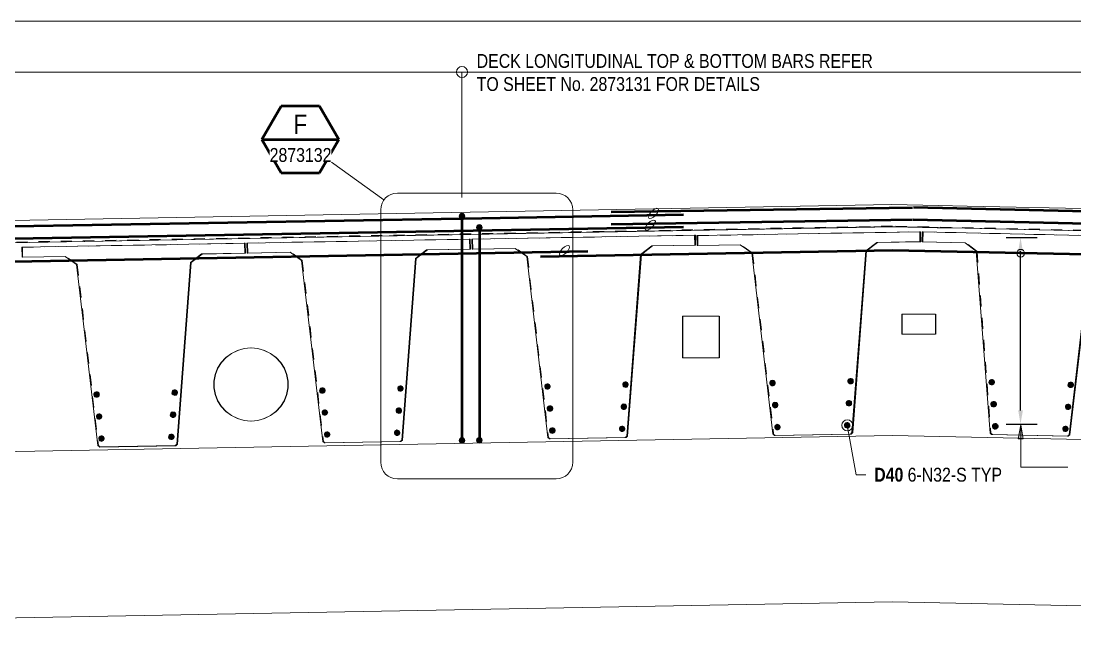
# Model space of a CAD drawing. Header units: metres. Extents: x 1110 to 1195, y -510 to 24.
# Drawn here: x 1156.38 to 1165.88, y 17.89 to 23.49 of the extents above; entities that cross this region are included whole.
import ezdxf

# ---------------------------------------------------------------- set-up
doc = ezdxf.new("R2010")
doc.units = ezdxf.units.M
doc.linetypes.add('JacobsDash', pattern=[0.0045, 0.003, -0.0015])
doc.layers.get('Defpoints').update_dxf_attribs({"color": 41})
for name, color, linetype, lineweight in [('A-ANNO-DIMS', 7, 'Continuous', 9), ('A-ANNO-NOTE', 7, 'Continuous', 9), ('A-ANNO-SYMB', 7, 'Continuous', 9), ('A-DETL', 7, 'Continuous', 13), ('A-DETL-GENF', 7, 'Continuous', 9), ('A-FLOR', 7, 'Continuous', 50), ('G-ANNO-TEXT', 7, 'Continuous', 9), ('S-BEAM', 7, 'Continuous', 50), ('S-BEAM-HDLN', 7, 'JacobsDash', 18)]:
    doc.layers.add(name, color=color, linetype=linetype, lineweight=lineweight)
doc.styles.add('Arial Narrow', font='ARIALN.TTF', dxfattribs={"height": 0.125})
doc.styles.add('Arial Narrow_1', font='ARIALN.TTF', dxfattribs={"height": 0.175})
doc.styles.add('Arial Narrow_B', font='ARIALNB.TTF', dxfattribs={"height": 0.125})
doc.dimstyles.new('Dimension_Standard_T_REO', dxfattribs={"dimscale": 0.3048, "dimtxt": 0.127929, "dimasz": 0.410105, "dimexe": 0.492126, "dimexo": 0.0625, "dimgap": 0.164042, "dimtad": 1, "dimdec": 0, "dimlfac": 1000, "dimzin": 0, "dimdsep": 46, "dimtxsty": 'Arial Narrow', "dimsah": 1, "dimcen": 0.09, "dimaunit": 1, "dimadec": 4, "dimazin": 0, "dimtfac": 1, "dimtdec": 4, "dimtix": 1, "dimtmove": 0, "dimatfit": 3, "dimfxl": 0.492126, "dimfxlon": 1, "dimtvp": 1, "dimtolj": 1, "dimtzin": 0, "dimlwd": 25, "dimlwe": 25, "dimarcsym": 2})

# ---------------------------------------------------------------- blocks, each defined once
blk = doc.blocks.new('06_SFR_GCT_Girder_SuperT_BR08Edge_CS - Super T - 1815-6269499-DRG-2873132 - ELEVATION-ABUTMENT A INTEGRAL STITCH')
at = {"layer": 'S-BEAM', "lineweight": 13}
for p, q in [((1126.6346, 21.5907), (1126.6328, 21.5007)), ((1128.6433, 21.5468), (1126.6346, 21.5907)), ((1126.6328, 21.5007), (1127.0219, 21.4922)), ((1126.6328, 21.5007), (1126.6397, 21.5002)), ((1127.0223, 21.4918), (1126.6397, 21.5002)), ((1127.0219, 21.4922), (1127.1219, 21.415)), ((1128.6415, 21.4568), (1128.6433, 21.5468)), ((1128.6505, 21.5462), (1128.6433, 21.5468)), ((1128.6505, 21.5462), (1128.6487, 21.4563)), ((1127.1219, 21.415), (1127.246, 19.7748)), ((1127.9588, 19.7592), (1128.1494, 21.3925)), ((1127.9659, 19.7587), (1128.1565, 21.392)), ((1128.1494, 21.3925), (1128.2523, 21.4653)), ((1128.1565, 21.392), (1128.1494, 21.3925)), ((1128.2595, 21.4648), (1128.1565, 21.392)), ((1128.2523, 21.4653), (1128.6415, 21.4568)), ((1128.2595, 21.4648), (1128.2523, 21.4653)), ((1128.6485, 21.4563), (1128.2595, 21.4648)), ((1128.6487, 21.4563), (1128.6415, 21.4568)), ((1127.246, 19.7748), (1127.2601, 19.7615)), ((1127.2601, 19.7615), (1127.9441, 19.7466)), ((1127.2601, 19.7615), (1127.2672, 19.761)), ((1127.2672, 19.761), (1127.951, 19.746)), ((1127.9441, 19.7466), (1127.9588, 19.7592)), ((1127.9512, 19.746), (1127.9441, 19.7466)), ((1127.9512, 19.746), (1127.9659, 19.7587)), ((1127.9659, 19.7587), (1127.9588, 19.7592))]:
    blk.add_line(p, q, dxfattribs=at)
at = {"layer": 'S-BEAM-HDLN', "lineweight": 13}
for p, q in [((1126.6355, 21.5906), (1126.6415, 21.5902)), ((1126.6397, 21.5005), (1126.6415, 21.5902)), ((1126.6415, 21.5902), (1128.6504, 21.5462)), ((1127.1278, 21.4152), (1127.0289, 21.4917)), ((1127.1219, 21.415), (1127.1288, 21.4145)), ((1127.1288, 21.4145), (1127.2529, 19.7747)), ((1127.253, 19.7743), (1127.2461, 19.7748)), ((1127.253, 19.7743), (1127.2666, 19.7615))]:
    blk.add_line(p, q, dxfattribs=at)
blk = doc.blocks.new('06_SFR_GCT_Girder_SuperT_BR08Edge_CS - Super T - 1815-6269797-DRG-2873132 - ELEVATION-ABUTMENT A INTEGRAL STITCH')
at = {"layer": 'S-BEAM', "lineweight": 13}
for p, q in [((1126.6113, 21.5922), (1124.6025, 21.5569)), ((1126.6132, 21.5022), (1126.6113, 21.5922)), ((1126.6183, 21.5917), (1126.6113, 21.5922)), ((1126.6183, 21.5917), (1126.6201, 21.5017)), ((1124.6025, 21.5569), (1124.6044, 21.4669)), ((1126.1241, 21.4186), (1126.224, 21.4954)), ((1126.2308, 21.4949), (1126.1309, 21.4181)), ((1126.224, 21.4954), (1126.6132, 21.5022)), ((1126.2308, 21.4949), (1126.224, 21.4954)), ((1126.6201, 21.5017), (1126.2308, 21.4949)), ((1126.6201, 21.5017), (1126.6132, 21.5022)), ((1124.6044, 21.4669), (1124.9936, 21.4737)), ((1124.6044, 21.4669), (1124.6109, 21.4664)), ((1124.9943, 21.4732), (1124.6109, 21.4664)), ((1124.9936, 21.4737), (1125.0965, 21.4005)), ((1125.0965, 21.4005), (1125.2871, 19.7664)), ((1125.9999, 19.779), (1126.1241, 21.4186)), ((1126.0068, 19.7785), (1126.1309, 21.4181)), ((1126.1309, 21.4181), (1126.1241, 21.4186)), ((1125.9858, 19.7657), (1125.9999, 19.779)), ((1125.9926, 19.7652), (1126.0068, 19.7785)), ((1126.0068, 19.7785), (1125.9999, 19.779)), ((1125.2871, 19.7664), (1125.3018, 19.7537)), ((1125.3018, 19.7537), (1125.9858, 19.7657)), ((1125.3018, 19.7537), (1125.3085, 19.7532)), ((1125.3085, 19.7532), (1125.9926, 19.7652)), ((1125.9926, 19.7652), (1125.9858, 19.7657))]:
    blk.add_line(p, q, dxfattribs=at)
at = {"layer": 'S-BEAM-HDLN', "lineweight": 13}
for p, q in [((1124.6091, 21.5564), (1126.6183, 21.5917)), ((1124.6031, 21.5569), (1124.6091, 21.5564)), ((1124.6109, 21.4664), (1124.6091, 21.5564)), ((1125.1019, 21.401), (1125.0002, 21.4733)), ((1125.0965, 21.4005), (1125.1032, 21.4)), ((1125.1032, 21.4), (1125.1023, 21.4006)), ((1125.1032, 21.4), (1125.2938, 19.7659)), ((1125.2938, 19.7659), (1125.2872, 19.7664)), ((1125.2938, 19.7659), (1125.3077, 19.7539)), ((1125.3078, 19.7538), (1125.3085, 19.7532))]:
    blk.add_line(p, q, dxfattribs=at)
blk = doc.blocks.new('B_Det_Reinf_Bar Section_2D - Reo Dot_Scale 50_Cog End-1695669-DRG-2873132 - ELEVATION-ABUTMENT A INTEGRAL STITCH')
at = {"layer": 'A-DETL-GENF'}
blk.add_hatch(color=256, dxfattribs=at).paths.add_polyline_path([(1113.7788, 19.6061), (1113.7853, 19.607), (1113.7913, 19.6095), (1113.7964, 19.6135), (1113.8004, 19.6187), (1113.8029, 19.6247), (1113.8037, 19.6312), (1113.8028, 19.6376), (1113.8003, 19.6437), (1113.7963, 19.6488), (1113.7911, 19.6528), (1113.7851, 19.6553), (1113.7786, 19.6561), (1113.7721, 19.6552), (1113.7661, 19.6527), (1113.761, 19.6487), (1113.757, 19.6435), (1113.7545, 19.6375), (1113.7537, 19.631), (1113.7546, 19.6245), (1113.7571, 19.6185), (1113.7611, 19.6133), (1113.7663, 19.6094), (1113.7723, 19.6069)])
for start, end in [(75.2239, 255.2239), (255.2239, 75.2239)]:
    blk.add_arc((1113.7787, 19.6311), 0.025, start, end, dxfattribs=at)
blk = doc.blocks.new('T2D-REO-LIG-LONG - Scale 50-6614251-DRG-2873132 - ELEVATION-ABUTMENT A INTEGRAL STITCH')
at = {"layer": 'A-DETL-GENF', "lineweight": 50}
for p, q in [((1112.5723, 21.5392), (1122.4702, 21.7119)), ((1122.4972, 21.7124), (1124.4805, 21.747))]:
    blk.add_line(p, q, dxfattribs=at)
blk = doc.blocks.new('T2D-REO-LIG-LONG - Scale 50-6625340-DRG-2873132 - ELEVATION-ABUTMENT A INTEGRAL STITCH')
at = {"layer": 'A-DETL-GENF', "lineweight": 50}
blk.add_line((1123.8283, 21.7701), (1126.546, 21.8108), dxfattribs=at)
blk = doc.blocks.new('T2D-REO-LIG-LONG - Scale 50-V3-DRG-2873132 - ELEVATION-ABUTMENT A INTEGRAL STITCH')
at = {"layer": 'A-DETL-GENF', "lineweight": 50}
blk.add_line((1112.5723, 21.4292), (1124.4805, 21.637), dxfattribs=at)
blk = doc.blocks.new('CS_DET_Rebar Combined - Multiple Bar-6646465-DRG-2873132 - ELEVATION-ABUTMENT A INTEGRAL STITCH')
at = {"layer": 'A-DETL-GENF'}
for points in [[(1122.4834, 21.7081), (1122.4899, 21.7089), (1122.4959, 21.7114), (1122.5011, 21.7154), (1122.5051, 21.7206), (1122.5075, 21.7266), (1122.5084, 21.7331), (1122.5075, 21.7396), (1122.5043, 21.7466), (1122.5011, 21.7508), (1122.4959, 21.7547), (1122.4899, 21.7572), (1122.4834, 21.7581), (1122.4769, 21.7572), (1122.4709, 21.7547), (1122.4657, 21.7508), (1122.4618, 21.7456), (1122.4593, 21.7396), (1122.4584, 21.7331), (1122.4593, 21.7266), (1122.4618, 21.7206), (1122.4657, 21.7154), (1122.4709, 21.7114), (1122.4769, 21.7089)], [(1122.4834, 19.6833), (1122.4899, 19.6841), (1122.4959, 19.6866), (1122.5011, 19.6906), (1122.5051, 19.6958), (1122.5075, 19.7018), (1122.5084, 19.7083), (1122.5075, 19.7147), (1122.5051, 19.7208), (1122.5011, 19.726), (1122.4959, 19.7299), (1122.4899, 19.7324), (1122.4834, 19.7333), (1122.4769, 19.7324), (1122.4709, 19.7299), (1122.4657, 19.726), (1122.4618, 19.7208), (1122.4593, 19.7147), (1122.4584, 19.7083), (1122.4593, 19.7018), (1122.4618, 19.6958), (1122.4657, 19.6906), (1122.4709, 19.6866), (1122.4769, 19.6841)]]:
    blk.add_hatch(color=256, dxfattribs=at).paths.add_polyline_path(points)
at = {"layer": 'A-DETL-GENF', "lineweight": 50}
blk.add_line((1122.4834, 21.7081), (1122.4834, 19.7333), dxfattribs=at)
at = {"layer": 'A-DETL-GENF'}
for centre, start, end in [((1122.4834, 21.7331), 90, 270), ((1122.4834, 21.7331), 270, 90), ((1122.4834, 19.7083), 90, 270), ((1122.4834, 19.7083), 270, 90)]:
    blk.add_arc(centre, 0.025, start, end, dxfattribs=at)
blk = doc.blocks.new('CS_DET_Rebar Combined - Multiple Bar-6646561-DRG-2873132 - ELEVATION-ABUTMENT A INTEGRAL STITCH')
at = {"layer": 'A-DETL-GENF'}
for points in [[(1122.6406, 21.606), (1122.6471, 21.6069), (1122.6531, 21.6094), (1122.6583, 21.6133), (1122.6623, 21.6185), (1122.6647, 21.6245), (1122.6656, 21.631), (1122.6647, 21.6375), (1122.6623, 21.6435), (1122.6583, 21.6487), (1122.6531, 21.6527), (1122.6471, 21.6552), (1122.6406, 21.656), (1122.6341, 21.6552), (1122.6281, 21.6527), (1122.6229, 21.6487), (1122.619, 21.6435), (1122.6165, 21.6375), (1122.6156, 21.631), (1122.6165, 21.6245), (1122.619, 21.6185), (1122.6229, 21.6133), (1122.6281, 21.6094), (1122.6341, 21.6069)], [(1122.6406, 19.6846), (1122.6471, 19.6855), (1122.6531, 19.688), (1122.6583, 19.692), (1122.6623, 19.6971), (1122.6647, 19.7032), (1122.6656, 19.7096), (1122.6641, 19.7178), (1122.6623, 19.7221), (1122.6583, 19.7273), (1122.6531, 19.7313), (1122.6471, 19.7338), (1122.6406, 19.7346), (1122.6341, 19.7338), (1122.6281, 19.7313), (1122.6229, 19.7273), (1122.619, 19.7221), (1122.6165, 19.7161), (1122.6156, 19.7096), (1122.6165, 19.7032), (1122.619, 19.6971), (1122.6229, 19.692), (1122.6281, 19.688), (1122.6341, 19.6855)]]:
    blk.add_hatch(color=256, dxfattribs=at).paths.add_polyline_path(points)
at = {"layer": 'A-DETL-GENF', "lineweight": 50}
blk.add_line((1122.6406, 21.606), (1122.6406, 19.7346), dxfattribs=at)
at = {"layer": 'A-DETL-GENF'}
for centre, start, end in [((1122.6406, 21.631), 90, 270), ((1122.6406, 21.631), 270, 90), ((1122.6406, 19.7096), 90, 270), ((1122.6406, 19.7096), 270, 90)]:
    blk.add_arc(centre, 0.025, start, end, dxfattribs=at)
blk = doc.blocks.new('T2DExtentArrowReinf_v1 - Extent-7551620-DRG-2873132 - ELEVATION-ABUTMENT A INTEGRAL STITCH')
at = {"layer": 'A-DETL-GENF'}
for p, q in [((1112.547, 23.0332), (1143.097, 23.0332)), ((1122.4834, 23.0332), (1122.4834, 21.9001))]:
    blk.add_line(p, q, dxfattribs=at)
blk = doc.blocks.new('T2DExtentArrowReinf_v1 - Extent-7551625-DRG-2873132 - ELEVATION-ABUTMENT A INTEGRAL STITCH')
at = {"layer": 'A-DETL-GENF'}
blk.add_line((1112.547, 23.4932), (1143.097, 23.4932), dxfattribs=at)
blk = doc.blocks.new('Drafting View - SheetRef-4900799-DRG-2873132 - ELEVATION-ABUTMENT A INTEGRAL STITCH')
at = {"layer": 'A-ANNO-SYMB', "lineweight": 50}
for p, q in [((1120.8532, 22.7244), (1120.6799, 22.4243)), ((1121.1995, 22.7244), (1120.8532, 22.7244)), ((1121.3727, 22.4244), (1121.1995, 22.7244)), ((1120.6799, 22.4244), (1121.3727, 22.4244)), ((1120.6799, 22.4243), (1120.853, 22.1244)), ((1121.1995, 22.1244), (1121.3727, 22.4244)), ((1120.853, 22.1244), (1121.1995, 22.1244))]:
    blk.add_line(p, q, dxfattribs=at)
blk = doc.blocks.new('DIMBLOCK1-DRG-2873132 - ELEVATION-ABUTMENT A INTEGRAL STITCH')
at = {"layer": 'A-ANNO-DIMS', "color": 0, "lineweight": 25, "transparency": 16777216}
for p, q in [((1165.2604, 21.5404), (1165.5413, 21.5404)), ((1165.3913, 19.9789), (1165.3913, 21.4154)), ((1165.2604, 19.8539), (1165.5413, 19.8539))]:
    blk.add_line(p, q, dxfattribs=at)
at = {"layer": 'A-ANNO-DIMS', "color": 0, "transparency": 16777216}
for points in [[(1165.3705, 21.4154), (1165.4122, 21.4154), (1165.3913, 21.5404)], [(1165.3705, 19.9789), (1165.4122, 19.9789), (1165.3913, 19.8539)]]:
    blk.add_solid(points, dxfattribs=at)
at = {"layer": 'Defpoints', "color": 0, "transparency": 16777216}
for p in [(1165.2413, 21.5404), (1165.3913, 21.5404), (1165.2413, 19.8539)]:
    blk.add_point(p, dxfattribs=at)
at = {"layer": 'A-ANNO-DIMS', "color": 0, "lineweight": 25, "transparency": 16777216, "insert": (1165.2671, 20.6972), "char_height": 0.125, "attachment_point": 5, "rotation": 90, "style": 'Arial Narrow'}
blk.add_mtext('\\A1;\u200e', dxfattribs=at)

msp = doc.modelspace()

# ---------------------------------------------------------------- hatches: boundary and pattern name
at = {"layer": 'G-ANNO-TEXT'}
msp.add_hatch(color=256, dxfattribs=at).paths.add_polyline_path([(1165.3927, 19.8484), (1165.3707, 19.7234), (1165.4148, 19.7234)])

# ---------------------------------------------------------------- linework, layer by layer
at = {"layer": 'A-ANNO-NOTE'}
msp.add_circle((1160.3542, 23.0332), 0.05, dxfattribs=at)
at = {"layer": 'A-ANNO-SYMB', "lineweight": 18}
for p, q in [((1161.2029, 21.9405), (1159.7714, 21.9405)), ((1159.6214, 21.7905), (1159.6214, 19.5108)), ((1161.3529, 19.5108), (1161.3529, 21.7905)), ((1159.7714, 19.3608), (1161.2029, 19.3608))]:
    msp.add_line(p, q, dxfattribs=at)
for centre, start, end in [((1159.7714, 21.7905), 90, 180), ((1161.2029, 21.7905), 0, 90), ((1159.7714, 19.5108), 180, 270), ((1161.2029, 19.5108), 270, 0)]:
    msp.add_arc(centre, 0.15, start, end, dxfattribs=at)
at = {"layer": 'A-DETL', "lineweight": 50}
for p, q in [((1164.4268, 21.8123), (1173.831, 21.5975)), ((1164.4218, 21.7024), (1173.831, 21.4875)), ((1161.4888, 21.4135), (1150.2907, 21.2125)), ((1164.241, 21.4227), (1161.0626, 21.3648)), ((1173.831, 21.2152), (1164.241, 21.4227))]:
    msp.add_line(p, q, dxfattribs=at)
at = {"layer": 'A-DETL'}
msp.add_circle((1165.3925, 21.3978), 0.035, dxfattribs=at)
at = {"layer": 'A-DETL', "lineweight": 18}
for centre in [(1162.0806, 21.7571), (1162.0521, 21.6508), (1161.2795, 21.4216)]:
    msp.add_ellipse(centre, major_axis=(0.0424, 0.0424), ratio=0.416667, dxfattribs=at)
at = {"layer": 'A-FLOR', "lineweight": 13}
for p, q in [((1164.2318, 21.8376), (1156.4587, 21.6958)), ((1164.6474, 21.8287), (1164.2318, 21.8376)), ((1164.9095, 21.823), (1164.6474, 21.8287)), ((1174.8953, 21.607), (1164.9095, 21.823)), ((1156.4587, 21.6958), (1151.4511, 21.6042)), ((1164.2435, 21.637), (1156.456, 21.495)), ((1156.4587, 21.4958), (1164.2318, 21.6376)), ((1164.2318, 21.6376), (1164.6474, 21.6287)), ((1164.2436, 21.637), (1164.2318, 21.6376)), ((1164.6402, 21.6285), (1164.2436, 21.637)), ((1164.6474, 21.6287), (1164.6402, 21.6285)), ((1164.8902, 21.6231), (1164.6402, 21.6285)), ((1164.6474, 21.6287), (1164.9095, 21.623)), ((1164.8902, 21.6231), (1164.9095, 21.623)), ((1174.8957, 21.4066), (1164.891, 21.6231)), ((1164.9095, 21.623), (1174.8953, 21.407)), ((1151.4511, 21.4042), (1156.4587, 21.4958)), ((1156.456, 21.495), (1151.6781, 21.4075)), ((1156.4587, 21.4958), (1156.456, 21.495))]:
    msp.add_line(p, q, dxfattribs=at)
at = {"layer": 'G-ANNO-TEXT'}
for p, q in [((1163.8292, 19.8447), (1163.9092, 19.3989)), ((1165.3927, 19.8484), (1165.3707, 19.7234)), ((1165.4148, 19.7234), (1165.3927, 19.8484)), ((1165.3927, 19.8484), (1165.3927, 19.4676)), ((1165.3707, 19.7234), (1165.4148, 19.7234)), ((1163.9092, 19.3989), (1163.997, 19.3989)), ((1165.3927, 19.4676), (1165.8174, 19.4676))]:
    msp.add_line(p, q, dxfattribs=at)
msp.add_circle((1163.8292, 19.8447), 0.05, dxfattribs=at)
at = {"layer": 'S-BEAM', "lineweight": 13}
for p, q in [((1158.3937, 21.4878), (1156.3849, 21.4525)), ((1158.3955, 21.3978), (1158.3937, 21.4878)), ((1158.3997, 21.4874), (1158.3937, 21.4878)), ((1158.3997, 21.4874), (1158.4015, 21.3974)), ((1160.4232, 21.525), (1158.4144, 21.4897)), ((1158.4144, 21.4897), (1158.4162, 21.3997)), ((1160.425, 21.435), (1160.4232, 21.525)), ((1160.4295, 21.5245), (1160.4232, 21.525)), ((1160.4295, 21.5245), (1160.4313, 21.4345)), ((1162.4527, 21.5605), (1160.4439, 21.5252)), ((1160.4439, 21.5252), (1160.4457, 21.4352)), ((1162.4545, 21.4705), (1162.4527, 21.5605)), ((1162.4593, 21.56), (1162.4527, 21.5605)), ((1162.4593, 21.56), (1162.4611, 21.47)), ((1156.3849, 21.4525), (1156.3867, 21.3625)), ((1157.9064, 21.3142), (1158.0064, 21.391)), ((1158.0123, 21.3906), (1157.9123, 21.3138)), ((1158.0064, 21.391), (1158.3955, 21.3978)), ((1158.0123, 21.3906), (1158.0064, 21.391)), ((1158.4015, 21.3974), (1158.0123, 21.3906)), ((1158.4015, 21.3974), (1158.3955, 21.3978)), ((1158.4162, 21.3997), (1158.8054, 21.4065)), ((1158.4162, 21.3997), (1158.4221, 21.3992)), ((1158.8061, 21.406), (1158.4221, 21.3992)), ((1158.8054, 21.4065), (1158.9084, 21.3333)), ((1159.9359, 21.3514), (1160.0358, 21.4281)), ((1160.042, 21.4277), (1159.9421, 21.3509)), ((1160.0358, 21.4281), (1160.425, 21.435)), ((1160.042, 21.4277), (1160.0358, 21.4281)), ((1160.4313, 21.4345), (1160.042, 21.4277)), ((1160.4313, 21.4345), (1160.425, 21.435)), ((1160.4457, 21.4352), (1160.8349, 21.442)), ((1160.4457, 21.4352), (1160.4519, 21.4347)), ((1160.8356, 21.4415), (1160.4519, 21.4347)), ((1160.8349, 21.442), (1160.9378, 21.3688)), ((1161.8413, 19.7472), (1161.9654, 21.3869)), ((1161.8477, 19.7468), (1161.9719, 21.3864)), ((1161.9654, 21.3869), (1162.0653, 21.4637)), ((1161.9719, 21.3864), (1161.9654, 21.3869)), ((1162.0718, 21.4632), (1161.9719, 21.3864)), ((1162.0653, 21.4637), (1162.4545, 21.4705)), ((1162.0718, 21.4632), (1162.0653, 21.4637)), ((1162.4611, 21.47), (1162.0718, 21.4632)), ((1162.4611, 21.47), (1162.4545, 21.4705)), ((1156.3867, 21.3625), (1156.7759, 21.3694)), ((1156.3867, 21.3625), (1156.3923, 21.3621)), ((1156.7766, 21.3689), (1156.3923, 21.3621)), ((1156.7759, 21.3694), (1156.8789, 21.2962)), ((1156.8789, 21.2962), (1157.0695, 19.6621)), ((1157.7823, 19.6746), (1157.9064, 21.3142)), ((1157.7882, 19.6742), (1157.9123, 21.3138)), ((1157.9123, 21.3138), (1157.9064, 21.3142)), ((1158.9084, 21.3333), (1159.0989, 19.6992)), ((1159.8118, 19.7117), (1159.9359, 21.3514)), ((1159.818, 19.7113), (1159.9421, 21.3509)), ((1159.9421, 21.3509), (1159.9359, 21.3514)), ((1160.9378, 21.3688), (1161.1284, 19.7347)), ((1162.3444, 20.454), (1162.3444, 20.829)), ((1162.3444, 20.829), (1162.6741, 20.829)), ((1162.3462, 20.829), (1162.3444, 20.829)), ((1162.3462, 20.829), (1162.3462, 20.454)), ((1162.6741, 20.829), (1162.6741, 20.454)), ((1162.676, 20.454), (1162.676, 20.829)), ((1164.3216, 20.667), (1164.3216, 20.847)), ((1164.3216, 20.847), (1164.626, 20.847)), ((1164.3216, 20.847), (1164.3234, 20.847)), ((1164.3234, 20.847), (1164.3234, 20.667)), ((1164.626, 20.847), (1164.626, 20.667)), ((1164.6279, 20.667), (1164.6279, 20.847)), ((1164.626, 20.667), (1164.3216, 20.667)), ((1164.3234, 20.667), (1164.3216, 20.667)), ((1158.4515, 20.543), (1158.3911, 20.5374)), ((1158.4527, 20.543), (1158.452, 20.543)), ((1162.6741, 20.454), (1162.3444, 20.454)), ((1162.3462, 20.454), (1162.3444, 20.454)), ((1158.452, 19.883), (1158.4527, 19.883)), ((1164.2365, 19.7524), (1150.2234, 19.4969)), ((1157.7681, 19.6613), (1157.7823, 19.6746)), ((1157.774, 19.6609), (1157.7882, 19.6742)), ((1157.7882, 19.6742), (1157.7823, 19.6746)), ((1159.0989, 19.6992), (1159.1136, 19.6864)), ((1159.1136, 19.6864), (1159.7976, 19.6985)), ((1159.1136, 19.6864), (1159.1197, 19.686)), ((1159.1197, 19.686), (1159.8038, 19.698)), ((1159.7976, 19.6985), (1159.8118, 19.7117)), ((1159.8038, 19.698), (1159.7976, 19.6985)), ((1159.8038, 19.698), (1159.818, 19.7113)), ((1159.818, 19.7113), (1159.8118, 19.7117)), ((1161.1284, 19.7347), (1161.1431, 19.722)), ((1161.1431, 19.722), (1161.8271, 19.734)), ((1161.1431, 19.722), (1161.1495, 19.7215)), ((1161.1495, 19.7215), (1161.8336, 19.7335)), ((1161.8271, 19.734), (1161.8413, 19.7472)), ((1161.8336, 19.7335), (1161.8271, 19.734)), ((1161.8336, 19.7335), (1161.8477, 19.7468)), ((1161.8477, 19.7468), (1161.8413, 19.7472)), ((1180.9883, 19.3899), (1164.2365, 19.7524)), ((1157.0695, 19.6621), (1157.0842, 19.6493)), ((1157.0842, 19.6493), (1157.7681, 19.6613)), ((1157.0842, 19.6493), (1157.0899, 19.6489)), ((1157.0899, 19.6489), (1157.774, 19.6609)), ((1157.774, 19.6609), (1157.7681, 19.6613)), ((1150.2244, 17.9967), (1164.2374, 18.2522)), ((1164.2364, 18.252), (1180.9883, 17.8896))]:
    msp.add_line(p, q, dxfattribs=at)
at = {"layer": 'S-BEAM', "lineweight": 13, "flags": 128}
for points in [[(1158.4508, 19.883), (1158.3893, 19.8886), (1158.3299, 19.9053), (1158.2745, 19.9324), (1158.2252, 19.9691), (1158.1836, 20.0141), (1158.1511, 20.0659), (1158.1287, 20.1227), (1158.1174, 20.1826), (1158.1174, 20.2434), (1158.1287, 20.3033), (1158.1511, 20.3601), (1158.1836, 20.4119), (1158.2252, 20.4569), (1158.2745, 20.4936), (1158.3299, 20.5207), (1158.3893, 20.5374), (1158.4508, 20.543)], [(1158.3911, 20.5374), (1158.3317, 20.5207), (1158.2764, 20.4936), (1158.2271, 20.4569), (1158.1855, 20.4119), (1158.1529, 20.3601), (1158.1306, 20.3033), (1158.1192, 20.2434), (1158.1192, 20.1826), (1158.1306, 20.1227), (1158.1529, 20.0659), (1158.1855, 20.0141), (1158.2271, 19.9691), (1158.2764, 19.9324), (1158.3317, 19.9053), (1158.3911, 19.8886), (1158.4515, 19.883)], [(1158.4508, 20.543), (1158.5124, 20.5374), (1158.5718, 20.5207), (1158.6271, 20.4936), (1158.6764, 20.4569), (1158.7181, 20.4119), (1158.7506, 20.3601), (1158.7729, 20.3033), (1158.7843, 20.2434), (1158.7843, 20.1826), (1158.7729, 20.1227), (1158.7506, 20.0659), (1158.7181, 20.0141), (1158.6764, 19.9691), (1158.6271, 19.9324), (1158.5718, 19.9053), (1158.5124, 19.8886), (1158.4508, 19.883)], [(1158.4527, 19.883), (1158.5142, 19.8886), (1158.5736, 19.9053), (1158.629, 19.9324), (1158.6783, 19.9691), (1158.7199, 20.0141), (1158.7524, 20.0659), (1158.7748, 20.1227), (1158.7861, 20.1826), (1158.7861, 20.2434), (1158.7748, 20.3033), (1158.7524, 20.3601), (1158.7199, 20.4119), (1158.6783, 20.4569), (1158.629, 20.4936), (1158.5736, 20.5207), (1158.5142, 20.5374), (1158.4527, 20.543)]]:
    msp.add_lwpolyline(points, dxfattribs=at)
at = {"layer": 'S-BEAM-HDLN', "lineweight": 13}
for p, q in [((1164.2353, 21.6427), (1150.2234, 21.3872)), ((1178.3633, 21.3372), (1164.2365, 21.6428)), ((1156.3905, 21.4521), (1158.3997, 21.4874)), ((1158.4149, 21.4896), (1158.4203, 21.4892)), ((1158.4203, 21.4892), (1160.4295, 21.5245)), ((1158.4221, 21.3998), (1158.4203, 21.4892)), ((1160.4444, 21.5252), (1160.4501, 21.5247)), ((1160.4501, 21.5247), (1162.4593, 21.56)), ((1160.4519, 21.4353), (1160.4501, 21.5247)), ((1156.3855, 21.4525), (1156.3905, 21.4521)), ((1156.3923, 21.3626), (1156.3905, 21.4521)), ((1158.9132, 21.3337), (1158.8114, 21.4061)), ((1160.9429, 21.3693), (1160.8412, 21.4416)), ((1156.8835, 21.2966), (1156.7816, 21.369)), ((1156.8789, 21.2962), (1156.8846, 21.2958)), ((1156.8846, 21.2958), (1156.8839, 21.2963)), ((1156.8846, 21.2958), (1157.0751, 19.6622)), ((1158.9084, 21.3333), (1158.9144, 21.3329)), ((1158.9144, 21.3329), (1158.9136, 21.3334)), ((1158.9144, 21.3329), (1159.1049, 19.6993)), ((1160.9378, 21.3688), (1160.9442, 21.3684)), ((1160.9442, 21.3684), (1160.9434, 21.3689)), ((1160.9442, 21.3684), (1161.1348, 19.7342)), ((1159.105, 19.6987), (1159.099, 19.6992)), ((1159.105, 19.6987), (1159.1189, 19.6866)), ((1159.119, 19.6865), (1159.1197, 19.686)), ((1161.1348, 19.7342), (1161.1285, 19.7347)), ((1161.1348, 19.7342), (1161.1487, 19.7222)), ((1161.1488, 19.7221), (1161.1495, 19.7215)), ((1157.0752, 19.6616), (1157.0695, 19.6621)), ((1157.0752, 19.6616), (1157.0892, 19.6495)), ((1157.0893, 19.6494), (1157.0899, 19.6489))]:
    msp.add_line(p, q, dxfattribs=at)

# ---------------------------------------------------------------- block references
at = {"layer": 'A-ANNO-SYMB', "lineweight": 50}
msp.add_blockref('Drafting View - SheetRef-4900799-DRG-2873132 - ELEVATION-ABUTMENT A INTEGRAL STITCH', (37.8708, 0), dxfattribs=at)
at = {"layer": 'A-DETL-GENF'}
for name, p in [('T2DExtentArrowReinf_v1 - Extent-7551625-DRG-2873132 - ELEVATION-ABUTMENT A INTEGRAL STITCH', (37.8708, 0)), ('T2DExtentArrowReinf_v1 - Extent-7551620-DRG-2873132 - ELEVATION-ABUTMENT A INTEGRAL STITCH', (37.8708, 0)), ('T2D-REO-LIG-LONG - Scale 50-6625340-DRG-2873132 - ELEVATION-ABUTMENT A INTEGRAL STITCH', (37.8708, 0)), ('T2D-REO-LIG-LONG - Scale 50-6614251-DRG-2873132 - ELEVATION-ABUTMENT A INTEGRAL STITCH', (37.8708, 0)), ('CS_DET_Rebar Combined - Multiple Bar-6646465-DRG-2873132 - ELEVATION-ABUTMENT A INTEGRAL STITCH', (37.8708, 0)), ('T2D-REO-LIG-LONG - Scale 50-6625340-DRG-2873132 - ELEVATION-ABUTMENT A INTEGRAL STITCH', (37.8708, -0.11)), ('T2D-REO-LIG-LONG - Scale 50-V3-DRG-2873132 - ELEVATION-ABUTMENT A INTEGRAL STITCH', (37.8708, 0)), ('CS_DET_Rebar Combined - Multiple Bar-6646561-DRG-2873132 - ELEVATION-ABUTMENT A INTEGRAL STITCH', (37.8708, 0)), ('B_Det_Reinf_Bar Section_2D - Reo Dot_Scale 50_Cog End-1695669-DRG-2873132 - ELEVATION-ABUTMENT A INTEGRAL STITCH', (49.3761, 0.5952)), ('B_Det_Reinf_Bar Section_2D - Reo Dot_Scale 50_Cog End-1695669-DRG-2873132 - ELEVATION-ABUTMENT A INTEGRAL STITCH', (50.0804, 0.6127)), ('B_Det_Reinf_Bar Section_2D - Reo Dot_Scale 50_Cog End-1695669-DRG-2873132 - ELEVATION-ABUTMENT A INTEGRAL STITCH', (51.3529, 0.6032)), ('B_Det_Reinf_Bar Section_2D - Reo Dot_Scale 50_Cog End-1695669-DRG-2873132 - ELEVATION-ABUTMENT A INTEGRAL STITCH', (43.281, 0.4912)), ('B_Det_Reinf_Bar Section_2D - Reo Dot_Scale 50_Cog End-1695669-DRG-2873132 - ELEVATION-ABUTMENT A INTEGRAL STITCH', (43.9852, 0.5087)), ('B_Det_Reinf_Bar Section_2D - Reo Dot_Scale 50_Cog End-1695669-DRG-2873132 - ELEVATION-ABUTMENT A INTEGRAL STITCH', (45.3165, 0.528)), ('B_Det_Reinf_Bar Section_2D - Reo Dot_Scale 50_Cog End-1695669-DRG-2873132 - ELEVATION-ABUTMENT A INTEGRAL STITCH', (46.0208, 0.5455)), ('B_Det_Reinf_Bar Section_2D - Reo Dot_Scale 50_Cog End-1695669-DRG-2873132 - ELEVATION-ABUTMENT A INTEGRAL STITCH', (47.3463, 0.5635)), ('B_Det_Reinf_Bar Section_2D - Reo Dot_Scale 50_Cog End-1695669-DRG-2873132 - ELEVATION-ABUTMENT A INTEGRAL STITCH', (48.0506, 0.581)), ('B_Det_Reinf_Bar Section_2D - Reo Dot_Scale 50_Cog End-1695669-DRG-2873132 - ELEVATION-ABUTMENT A INTEGRAL STITCH', (52.0649, 0.5792)), ('B_Det_Reinf_Bar Section_2D - Reo Dot_Scale 50_Cog End-1695669-DRG-2873132 - ELEVATION-ABUTMENT A INTEGRAL STITCH', (49.3993, 0.3966)), ('B_Det_Reinf_Bar Section_2D - Reo Dot_Scale 50_Cog End-1695669-DRG-2873132 - ELEVATION-ABUTMENT A INTEGRAL STITCH', (50.0653, 0.4132)), ('B_Det_Reinf_Bar Section_2D - Reo Dot_Scale 50_Cog End-1695669-DRG-2873132 - ELEVATION-ABUTMENT A INTEGRAL STITCH', (51.3703, 0.4039)), ('B_Det_Reinf_Bar Section_2D - Reo Dot_Scale 50_Cog End-1695669-DRG-2873132 - ELEVATION-ABUTMENT A INTEGRAL STITCH', (43.9702, 0.3092)), ('B_Det_Reinf_Bar Section_2D - Reo Dot_Scale 50_Cog End-1695669-DRG-2873132 - ELEVATION-ABUTMENT A INTEGRAL STITCH', (45.3397, 0.3294)), ('B_Det_Reinf_Bar Section_2D - Reo Dot_Scale 50_Cog End-1695669-DRG-2873132 - ELEVATION-ABUTMENT A INTEGRAL STITCH', (46.0057, 0.346)), ('B_Det_Reinf_Bar Section_2D - Reo Dot_Scale 50_Cog End-1695669-DRG-2873132 - ELEVATION-ABUTMENT A INTEGRAL STITCH', (47.3695, 0.3649)), ('B_Det_Reinf_Bar Section_2D - Reo Dot_Scale 50_Cog End-1695669-DRG-2873132 - ELEVATION-ABUTMENT A INTEGRAL STITCH', (48.0355, 0.3815)), ('B_Det_Reinf_Bar Section_2D - Reo Dot_Scale 50_Cog End-1695669-DRG-2873132 - ELEVATION-ABUTMENT A INTEGRAL STITCH', (52.0417, 0.3806)), ('B_Det_Reinf_Bar Section_2D - Reo Dot_Scale 50_Cog End-1695669-DRG-2873132 - ELEVATION-ABUTMENT A INTEGRAL STITCH', (43.3042, 0.2926)), ('B_Det_Reinf_Bar Section_2D - Reo Dot_Scale 50_Cog End-1695669-DRG-2873132 - ELEVATION-ABUTMENT A INTEGRAL STITCH', (50.0502, 0.2138)), ('B_Det_Reinf_Bar Section_2D - Reo Dot_Scale 50_Cog End-1695669-DRG-2873132 - ELEVATION-ABUTMENT A INTEGRAL STITCH', (43.9551, 0.1098)), ('B_Det_Reinf_Bar Section_2D - Reo Dot_Scale 50_Cog End-1695669-DRG-2873132 - ELEVATION-ABUTMENT A INTEGRAL STITCH', (45.3607, 0.1305)), ('B_Det_Reinf_Bar Section_2D - Reo Dot_Scale 50_Cog End-1695669-DRG-2873132 - ELEVATION-ABUTMENT A INTEGRAL STITCH', (45.9906, 0.1466)), ('B_Det_Reinf_Bar Section_2D - Reo Dot_Scale 50_Cog End-1695669-DRG-2873132 - ELEVATION-ABUTMENT A INTEGRAL STITCH', (47.3905, 0.166)), ('B_Det_Reinf_Bar Section_2D - Reo Dot_Scale 50_Cog End-1695669-DRG-2873132 - ELEVATION-ABUTMENT A INTEGRAL STITCH', (48.0204, 0.1821)), ('B_Det_Reinf_Bar Section_2D - Reo Dot_Scale 50_Cog End-1695669-DRG-2873132 - ELEVATION-ABUTMENT A INTEGRAL STITCH', (49.4203, 0.1977)), ('B_Det_Reinf_Bar Section_2D - Reo Dot_Scale 50_Cog End-1695669-DRG-2873132 - ELEVATION-ABUTMENT A INTEGRAL STITCH', (51.3854, 0.2045)), ('B_Det_Reinf_Bar Section_2D - Reo Dot_Scale 50_Cog End-1695669-DRG-2873132 - ELEVATION-ABUTMENT A INTEGRAL STITCH', (52.0185, 0.1819)), ('B_Det_Reinf_Bar Section_2D - Reo Dot_Scale 50_Cog End-1695669-DRG-2873132 - ELEVATION-ABUTMENT A INTEGRAL STITCH', (43.3252, 0.0937))]:
    msp.add_blockref(name, p, dxfattribs=at)
at = {"layer": 'S-BEAM-HDLN', "lineweight": 13}
for name in ['06_SFR_GCT_Girder_SuperT_BR08Edge_CS - Super T - 1815-6269797-DRG-2873132 - ELEVATION-ABUTMENT A INTEGRAL STITCH', '06_SFR_GCT_Girder_SuperT_BR08Edge_CS - Super T - 1815-6269499-DRG-2873132 - ELEVATION-ABUTMENT A INTEGRAL STITCH']:
    msp.add_blockref(name, (37.8708, 0), dxfattribs=at)

# ---------------------------------------------------------------- dimensions: what is measured, and where the dimension line sits
at = {"layer": 'A-ANNO-DIMS', "lineweight": 25}
dim = msp.add_linear_dim(base=(1165.3913, 21.5404), p1=(1165.2413, 19.8539), p2=(1165.2413, 21.5404), angle=90, text='\u200e', dimstyle='Dimension_Standard_T_REO', override={"dimpost": '<>', "dimfxl": 1.68646}, dxfattribs=at)
dim.commit()
dim.dimension.update_dxf_attribs({"geometry": 'DIMBLOCK1-DRG-2873132 - ELEVATION-ABUTMENT A INTEGRAL STITCH', "text_midpoint": (1165.2671, 20.6972)})

# ---------------------------------------------------------------- next in the draw order: texts
at = {"layer": 'A-ANNO-SYMB', "insert": (1158.8348, 22.6493), "char_height": 0.175, "attachment_point": 1, "style": 'Arial Narrow_1', "bg_fill": 3, "box_fill_scale": 1, "bg_fill_color": 256, "bg_fill_transparency": 0}
msp.add_mtext('F', dxfattribs=at)
at = {"layer": 'A-ANNO-SYMB', "insert": (1158.6198, 22.3473), "char_height": 0.125, "attachment_point": 1, "style": 'Arial Narrow', "bg_fill": 3, "box_fill_scale": 1, "bg_fill_color": 256, "bg_fill_true_color": 13158600, "bg_fill_transparency": 0}
msp.add_mtext('2873132', dxfattribs=at)
at = {"layer": 'G-ANNO-TEXT', "char_height": 0.125, "attachment_point": 1, "bg_fill": 3, "box_fill_scale": 1, "bg_fill_color": 256, "bg_fill_transparency": 0}
for s, insert, style in [('DECK LONGITUDINAL TOP & BOTTOM BARS REFER ', (1160.487, 23.1958), 'Arial Narrow'), ('TO SHEET No. 2873131 FOR DETAILS', (1160.487, 22.9874), 'Arial Narrow'), ('D40', (1164.072, 19.4614), 'Arial Narrow_B')]:
    msp.add_mtext(s, dxfattribs=dict(at, insert=insert, style=style))

# ---------------------------------------------------------------- next in the draw order: linework, layer by layer
at = {"layer": 'A-ANNO-SYMB', "lineweight": 18}
msp.add_line((1159.65, 21.8785), (1159.1775, 22.2211), dxfattribs=at)

# ---------------------------------------------------------------- next in the draw order: texts
at = {"layer": 'G-ANNO-TEXT', "insert": (1164.3333, 19.4614), "char_height": 0.125, "attachment_point": 1, "style": 'Arial Narrow', "bg_fill": 3, "box_fill_scale": 1, "bg_fill_color": 256, "bg_fill_transparency": 0}
msp.add_mtext(' 6-N32-S TYP', dxfattribs=at)

doc.saveas('drawing.dxf')
